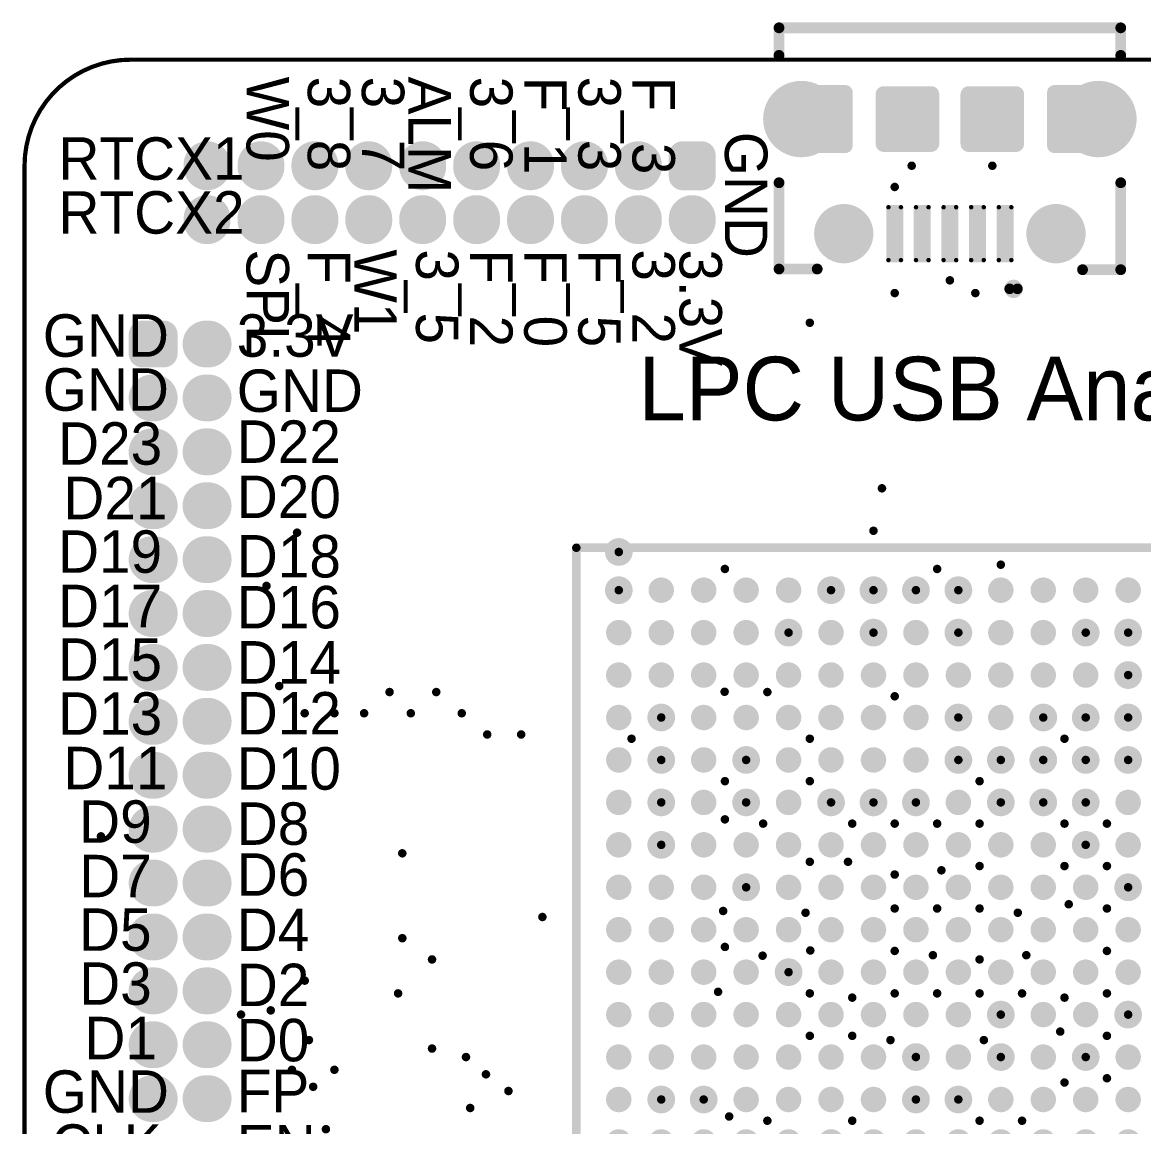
# Model space of a CAD drawing. Header units: millimetres. Extents: x 14.9 to 65.9, y 11 to 63.4.
# Drawn here: x 14.95 to 41.36, y 37.36 to 63.38 of the extents above; entities that cross this region are included whole.
import ezdxf

# ---------------------------------------------------------------- set-up
doc = ezdxf.new("R2010")
doc.units = ezdxf.units.MM
for name, color, linetype in [('Mechanical1', 6, 'Continuous'), ('PadHoleLayer', 156, 'Continuous'), ('TopOverlay', 2, 'Continuous'), ('TopSolder', 216, 'Continuous'), ('ViaHoleLayer', 16, 'Continuous')]:
    doc.layers.add(name, color=color, linetype=linetype)

# ---------------------------------------------------------------- blocks, each defined once
blk = doc.blocks.new('HDR_2_10_1_27___B_36')
at = {"layer": 'PadHoleLayer', "const_width": 0.3}
for points in [[(-0.15, 1.27, 1), (0.15, 1.27, 1)], [(1.12, 1.27, 1), (1.42, 1.27, 1)], [(2.39, 1.27, 1), (2.69, 1.27, 1)], [(3.66, 1.27, 1), (3.96, 1.27, 1)], [(4.93, 1.27, 1), (5.23, 1.27, 1)], [(6.2, 1.27, 1), (6.5, 1.27, 1)], [(7.47, 1.27, 1), (7.77, 1.27, 1)], [(8.74, 1.27, 1), (9.04, 1.27, 1)], [(10.01, 1.27, 1), (10.31, 1.27, 1)], [(11.28, 1.27, 1), (11.58, 1.27, 1)], [(-0.15, 0, 1), (0.15, 0, 1)], [(1.12, 0, 1), (1.42, 0, 1)], [(2.39, 0, 1), (2.69, 0, 1)], [(3.66, 0, 1), (3.96, 0, 1)], [(4.93, 0, 1), (5.23, 0, 1)], [(6.2, 0, 1), (6.5, 0, 1)], [(7.47, 0, 1), (7.77, 0, 1)], [(8.74, 0, 1), (9.04, 0, 1)], [(10.01, 0, 1), (10.31, 0, 1)], [(11.28, 0, 1), (11.58, 0, 1)]]:
    blk.add_lwpolyline(points, format="xyb", close=True, dxfattribs=at)
at = {"layer": 'TopSolder', "const_width": 1.103}
for points in [[(0, 1.295), (0, 1.245)], [(1.27, 1.295), (1.27, 1.245)], [(2.54, 1.295), (2.54, 1.245)], [(3.81, 1.295), (3.81, 1.245)], [(5.08, 1.295), (5.08, 1.245)], [(6.35, 1.295), (6.35, 1.245)], [(7.62, 1.295), (7.62, 1.245)], [(8.89, 1.295), (8.89, 1.245)], [(10.16, 1.295), (10.16, 1.245)], [(11.43, 1.295), (11.43, 1.245)], [(1.27, 0.025), (1.27, -0.025)], [(2.54, 0.025), (2.54, -0.025)], [(3.81, 0.025), (3.81, -0.025)], [(5.08, 0.025), (5.08, -0.025)], [(6.35, 0.025), (6.35, -0.025)], [(7.62, 0.025), (7.62, -0.025)], [(8.89, 0.025), (8.89, -0.025)], [(10.16, 0.025), (10.16, -0.025)], [(11.43, 0.025), (11.43, -0.025)]]:
    blk.add_lwpolyline(points, dxfattribs=at)
at = {"layer": 'TopSolder'}
for points, const_width in [([(-0.276, 1.295, 1), (0.276, 1.295, 1)], 0.552), ([(-0.276, 1.245, 1), (0.276, 1.245, 1)], 0.552), ([(0.994, 1.295, 1), (1.546, 1.295, 1)], 0.552), ([(0.994, 1.245, 1), (1.546, 1.245, 1)], 0.552), ([(2.264, 1.295, 1), (2.816, 1.295, 1)], 0.552), ([(2.264, 1.245, 1), (2.816, 1.245, 1)], 0.552), ([(3.534, 1.295, 1), (4.086, 1.295, 1)], 0.552), ([(3.534, 1.245, 1), (4.086, 1.245, 1)], 0.552), ([(4.804, 1.295, 1), (5.356, 1.295, 1)], 0.552), ([(4.804, 1.245, 1), (5.356, 1.245, 1)], 0.552), ([(6.074, 1.295, 1), (6.626, 1.295, 1)], 0.552), ([(6.074, 1.245, 1), (6.626, 1.245, 1)], 0.552), ([(7.344, 1.295, 1), (7.896, 1.295, 1)], 0.552), ([(7.344, 1.245, 1), (7.896, 1.245, 1)], 0.552), ([(8.614, 1.295, 1), (9.166, 1.295, 1)], 0.552), ([(8.614, 1.245, 1), (9.166, 1.245, 1)], 0.552), ([(9.884, 1.295, 1), (10.436, 1.295, 1)], 0.552), ([(9.884, 1.245, 1), (10.436, 1.245, 1)], 0.552), ([(11.154, 1.295, 1), (11.706, 1.295, 1)], 0.552), ([(11.154, 1.245, 1), (11.706, 1.245, 1)], 0.552), ([(-0.388, 0.25, 1), (-0.062, 0.25, 1)], 0.327), ([(0.062, 0.25, 1), (0.388, 0.25, 1)], 0.327), ([(0.994, 0.025, 1), (1.546, 0.025, 1)], 0.552), ([(2.264, 0.025, 1), (2.816, 0.025, 1)], 0.552), ([(3.534, 0.025, 1), (4.086, 0.025, 1)], 0.552), ([(4.804, 0.025, 1), (5.356, 0.025, 1)], 0.552), ([(6.074, 0.025, 1), (6.626, 0.025, 1)], 0.552), ([(7.344, 0.025, 1), (7.896, 0.025, 1)], 0.552), ([(8.614, 0.025, 1), (9.166, 0.025, 1)], 0.552), ([(9.884, 0.025, 1), (10.436, 0.025, 1)], 0.552), ([(11.154, 0.025, 1), (11.706, 0.025, 1)], 0.552), ([(0.994, -0.025, 1), (1.546, -0.025, 1)], 0.552), ([(2.264, -0.025, 1), (2.816, -0.025, 1)], 0.552), ([(3.534, -0.025, 1), (4.086, -0.025, 1)], 0.552), ([(4.804, -0.025, 1), (5.356, -0.025, 1)], 0.552), ([(6.074, -0.025, 1), (6.626, -0.025, 1)], 0.552), ([(7.344, -0.025, 1), (7.896, -0.025, 1)], 0.552), ([(8.614, -0.025, 1), (9.166, -0.025, 1)], 0.552), ([(9.884, -0.025, 1), (10.436, -0.025, 1)], 0.552), ([(11.154, -0.025, 1), (11.706, -0.025, 1)], 0.552), ([(-0.388, -0.25, 1), (-0.062, -0.25, 1)], 0.327), ([(0.062, -0.25, 1), (0.388, -0.25, 1)], 0.327)]:
    blk.add_lwpolyline(points, format="xyb", close=True, dxfattribs=dict(at, const_width=const_width))
for points in [[(-0.225, -0.577), (0.225, -0.577), (-0.225, 0.577), (0.225, 0.577)], [(-0.552, -0.25), (0.552, -0.25), (-0.552, 0.25), (0.552, 0.25)]]:
    blk.add_solid(points, dxfattribs=at)
blk = doc.blocks.new('HDR_2_30_1_27___B_38')
at = {"layer": 'PadHoleLayer', "const_width": 0.3}
for points in [[(-0.15, 1.27, 1), (0.15, 1.27, 1)], [(1.12, 1.27, 1), (1.42, 1.27, 1)], [(2.39, 1.27, 1), (2.69, 1.27, 1)], [(3.66, 1.27, 1), (3.96, 1.27, 1)], [(4.93, 1.27, 1), (5.23, 1.27, 1)], [(6.2, 1.27, 1), (6.5, 1.27, 1)], [(7.47, 1.27, 1), (7.77, 1.27, 1)], [(8.74, 1.27, 1), (9.04, 1.27, 1)], [(10.01, 1.27, 1), (10.31, 1.27, 1)], [(11.28, 1.27, 1), (11.58, 1.27, 1)], [(12.55, 1.27, 1), (12.85, 1.27, 1)], [(13.82, 1.27, 1), (14.12, 1.27, 1)], [(15.09, 1.27, 1), (15.39, 1.27, 1)], [(16.36, 1.27, 1), (16.66, 1.27, 1)], [(17.63, 1.27, 1), (17.93, 1.27, 1)], [(-0.15, 0, 1), (0.15, 0, 1)], [(1.12, 0, 1), (1.42, 0, 1)], [(2.39, 0, 1), (2.69, 0, 1)], [(3.66, 0, 1), (3.96, 0, 1)], [(4.93, 0, 1), (5.23, 0, 1)], [(6.2, 0, 1), (6.5, 0, 1)], [(7.47, 0, 1), (7.77, 0, 1)], [(8.74, 0, 1), (9.04, 0, 1)], [(10.01, 0, 1), (10.31, 0, 1)], [(11.28, 0, 1), (11.58, 0, 1)], [(12.55, 0, 1), (12.85, 0, 1)], [(13.82, 0, 1), (14.12, 0, 1)], [(15.09, 0, 1), (15.39, 0, 1)], [(16.36, 0, 1), (16.66, 0, 1)], [(17.63, 0, 1), (17.93, 0, 1)]]:
    blk.add_lwpolyline(points, format="xyb", close=True, dxfattribs=at)
at = {"layer": 'TopSolder', "const_width": 1.103}
for points in [[(0, 1.295), (0, 1.245)], [(1.27, 1.295), (1.27, 1.245)], [(2.54, 1.295), (2.54, 1.245)], [(3.81, 1.295), (3.81, 1.245)], [(5.08, 1.295), (5.08, 1.245)], [(6.35, 1.295), (6.35, 1.245)], [(7.62, 1.295), (7.62, 1.245)], [(8.89, 1.295), (8.89, 1.245)], [(10.16, 1.295), (10.16, 1.245)], [(11.43, 1.295), (11.43, 1.245)], [(12.7, 1.295), (12.7, 1.245)], [(13.97, 1.295), (13.97, 1.245)], [(15.24, 1.295), (15.24, 1.245)], [(16.51, 1.295), (16.51, 1.245)], [(17.78, 1.295), (17.78, 1.245)], [(1.27, 0.025), (1.27, -0.025)], [(2.54, 0.025), (2.54, -0.025)], [(3.81, 0.025), (3.81, -0.025)], [(5.08, 0.025), (5.08, -0.025)], [(6.35, 0.025), (6.35, -0.025)], [(7.62, 0.025), (7.62, -0.025)], [(8.89, 0.025), (8.89, -0.025)], [(10.16, 0.025), (10.16, -0.025)], [(11.43, 0.025), (11.43, -0.025)], [(12.7, 0.025), (12.7, -0.025)], [(13.97, 0.025), (13.97, -0.025)], [(15.24, 0.025), (15.24, -0.025)], [(16.51, 0.025), (16.51, -0.025)], [(17.78, 0.025), (17.78, -0.025)]]:
    blk.add_lwpolyline(points, dxfattribs=at)
at = {"layer": 'TopSolder'}
for points, const_width in [([(-0.276, 1.295, 1), (0.276, 1.295, 1)], 0.552), ([(-0.276, 1.245, 1), (0.276, 1.245, 1)], 0.552), ([(0.994, 1.295, 1), (1.546, 1.295, 1)], 0.552), ([(0.994, 1.245, 1), (1.546, 1.245, 1)], 0.552), ([(2.264, 1.295, 1), (2.816, 1.295, 1)], 0.552), ([(2.264, 1.245, 1), (2.816, 1.245, 1)], 0.552), ([(3.534, 1.295, 1), (4.086, 1.295, 1)], 0.552), ([(3.534, 1.245, 1), (4.086, 1.245, 1)], 0.552), ([(4.804, 1.295, 1), (5.356, 1.295, 1)], 0.552), ([(4.804, 1.245, 1), (5.356, 1.245, 1)], 0.552), ([(6.074, 1.295, 1), (6.626, 1.295, 1)], 0.552), ([(6.074, 1.245, 1), (6.626, 1.245, 1)], 0.552), ([(7.344, 1.295, 1), (7.896, 1.295, 1)], 0.552), ([(7.344, 1.245, 1), (7.896, 1.245, 1)], 0.552), ([(8.614, 1.295, 1), (9.166, 1.295, 1)], 0.552), ([(8.614, 1.245, 1), (9.166, 1.245, 1)], 0.552), ([(9.884, 1.295, 1), (10.436, 1.295, 1)], 0.552), ([(9.884, 1.245, 1), (10.436, 1.245, 1)], 0.552), ([(11.154, 1.295, 1), (11.706, 1.295, 1)], 0.552), ([(11.154, 1.245, 1), (11.706, 1.245, 1)], 0.552), ([(12.424, 1.295, 1), (12.976, 1.295, 1)], 0.552), ([(12.424, 1.245, 1), (12.976, 1.245, 1)], 0.552), ([(13.694, 1.295, 1), (14.246, 1.295, 1)], 0.552), ([(13.694, 1.245, 1), (14.246, 1.245, 1)], 0.552), ([(14.964, 1.295, 1), (15.516, 1.295, 1)], 0.552), ([(14.964, 1.245, 1), (15.516, 1.245, 1)], 0.552), ([(16.234, 1.295, 1), (16.786, 1.295, 1)], 0.552), ([(16.234, 1.245, 1), (16.786, 1.245, 1)], 0.552), ([(17.504, 1.295, 1), (18.056, 1.295, 1)], 0.552), ([(17.504, 1.245, 1), (18.056, 1.245, 1)], 0.552), ([(-0.388, 0.25, 1), (-0.062, 0.25, 1)], 0.327), ([(0.062, 0.25, 1), (0.388, 0.25, 1)], 0.327), ([(0.994, 0.025, 1), (1.546, 0.025, 1)], 0.552), ([(2.264, 0.025, 1), (2.816, 0.025, 1)], 0.552), ([(3.534, 0.025, 1), (4.086, 0.025, 1)], 0.552), ([(4.804, 0.025, 1), (5.356, 0.025, 1)], 0.552), ([(6.074, 0.025, 1), (6.626, 0.025, 1)], 0.552), ([(7.344, 0.025, 1), (7.896, 0.025, 1)], 0.552), ([(8.614, 0.025, 1), (9.166, 0.025, 1)], 0.552), ([(9.884, 0.025, 1), (10.436, 0.025, 1)], 0.552), ([(11.154, 0.025, 1), (11.706, 0.025, 1)], 0.552), ([(12.424, 0.025, 1), (12.976, 0.025, 1)], 0.552), ([(13.694, 0.025, 1), (14.246, 0.025, 1)], 0.552), ([(14.964, 0.025, 1), (15.516, 0.025, 1)], 0.552), ([(16.234, 0.025, 1), (16.786, 0.025, 1)], 0.552), ([(17.504, 0.025, 1), (18.056, 0.025, 1)], 0.552), ([(0.994, -0.025, 1), (1.546, -0.025, 1)], 0.552), ([(2.264, -0.025, 1), (2.816, -0.025, 1)], 0.552), ([(3.534, -0.025, 1), (4.086, -0.025, 1)], 0.552), ([(4.804, -0.025, 1), (5.356, -0.025, 1)], 0.552), ([(6.074, -0.025, 1), (6.626, -0.025, 1)], 0.552), ([(7.344, -0.025, 1), (7.896, -0.025, 1)], 0.552), ([(8.614, -0.025, 1), (9.166, -0.025, 1)], 0.552), ([(9.884, -0.025, 1), (10.436, -0.025, 1)], 0.552), ([(11.154, -0.025, 1), (11.706, -0.025, 1)], 0.552), ([(12.424, -0.025, 1), (12.976, -0.025, 1)], 0.552), ([(13.694, -0.025, 1), (14.246, -0.025, 1)], 0.552), ([(14.964, -0.025, 1), (15.516, -0.025, 1)], 0.552), ([(16.234, -0.025, 1), (16.786, -0.025, 1)], 0.552), ([(17.504, -0.025, 1), (18.056, -0.025, 1)], 0.552), ([(-0.388, -0.25, 1), (-0.062, -0.25, 1)], 0.327), ([(0.062, -0.25, 1), (0.388, -0.25, 1)], 0.327)]:
    blk.add_lwpolyline(points, format="xyb", close=True, dxfattribs=dict(at, const_width=const_width))
for points in [[(-0.225, -0.577), (0.225, -0.577), (-0.225, 0.577), (0.225, 0.577)], [(-0.552, -0.25), (0.552, -0.25), (-0.552, 0.25), (0.552, 0.25)]]:
    blk.add_solid(points, dxfattribs=at)
blk = doc.blocks.new('NXP_SOT740_2_42')
at = {"layer": 'TopOverlay'}
for p, q in [((-8.5, 8.5), (-7.5, 8.5)), ((-7.5, 8.5), (-8.5, 7.5)), ((-8.5, 7.5), (-8.5, 8.5))]:
    blk.add_line(p, q, dxfattribs=at)
for points, const_width in [([(-9.025, 8.35, 1), (-9.275, 8.35, 1)], 0.25), ([(-9.337, 8.35, 1), (-9.213, 8.35, 1)], 0.125), ([(-9.087, 8.35, 1), (-8.962, 8.35, 1)], 0.125), ([(-8.55, 8.5, 1), (-8.45, 8.5, 1)], 0.1), ([(-8.55, 8.5, 1), (-8.45, 8.5, 1)], 0.1), ([(-7.55, 8.5, 1), (-7.45, 8.5, 1)], 0.1), ([(8.45, 8.5, 1), (8.55, 8.5, 1)], 0.1), ([(8.45, 8.5, 1), (8.55, 8.5, 1)], 0.1), ([(-8.55, 7.5, 1), (-8.45, 7.5, 1)], 0.1), ([(-8.55, -8.5, 1), (-8.45, -8.5, 1)], 0.1), ([(-8.55, -8.5, 1), (-8.45, -8.5, 1)], 0.1), ([(8.45, -8.5, 1), (8.55, -8.5, 1)], 0.1), ([(8.45, -8.5, 1), (8.55, -8.5, 1)], 0.1)]:
    blk.add_lwpolyline(points, format="xyb", close=True, dxfattribs=dict(at, const_width=const_width))
at = {"layer": 'TopOverlay', "const_width": 0.2}
for points in [[(-7.5, 8.5), (-8.5, 7.5)], [(-8.5, 8.5), (8.5, 8.5)], [(-8.5, 8.5), (-8.5, -8.5)], [(8.5, 8.5), (8.5, -8.5)], [(-8.5, -8.5), (8.5, -8.5)]]:
    blk.add_lwpolyline(points, dxfattribs=at)
at = {"layer": 'TopSolder', "const_width": 0.3}
for points in [[(-7.65, 7.5, 1), (-7.35, 7.5, 1)], [(-6.65, 7.5, 1), (-6.35, 7.5, 1)], [(-5.65, 7.5, 1), (-5.35, 7.5, 1)], [(-4.65, 7.5, 1), (-4.35, 7.5, 1)], [(-3.65, 7.5, 1), (-3.35, 7.5, 1)], [(-2.65, 7.5, 1), (-2.35, 7.5, 1)], [(-1.65, 7.5, 1), (-1.35, 7.5, 1)], [(-0.65, 7.5, 1), (-0.35, 7.5, 1)], [(0.35, 7.5, 1), (0.65, 7.5, 1)], [(1.35, 7.5, 1), (1.65, 7.5, 1)], [(2.35, 7.5, 1), (2.65, 7.5, 1)], [(3.35, 7.5, 1), (3.65, 7.5, 1)], [(4.35, 7.5, 1), (4.65, 7.5, 1)], [(5.35, 7.5, 1), (5.65, 7.5, 1)], [(6.35, 7.5, 1), (6.65, 7.5, 1)], [(7.35, 7.5, 1), (7.65, 7.5, 1)], [(-7.65, 6.5, 1), (-7.35, 6.5, 1)], [(-6.65, 6.5, 1), (-6.35, 6.5, 1)], [(-5.65, 6.5, 1), (-5.35, 6.5, 1)], [(-4.65, 6.5, 1), (-4.35, 6.5, 1)], [(-3.65, 6.5, 1), (-3.35, 6.5, 1)], [(-2.65, 6.5, 1), (-2.35, 6.5, 1)], [(-1.65, 6.5, 1), (-1.35, 6.5, 1)], [(-0.65, 6.5, 1), (-0.35, 6.5, 1)], [(0.35, 6.5, 1), (0.65, 6.5, 1)], [(1.35, 6.5, 1), (1.65, 6.5, 1)], [(2.35, 6.5, 1), (2.65, 6.5, 1)], [(3.35, 6.5, 1), (3.65, 6.5, 1)], [(4.35, 6.5, 1), (4.65, 6.5, 1)], [(5.35, 6.5, 1), (5.65, 6.5, 1)], [(6.35, 6.5, 1), (6.65, 6.5, 1)], [(7.35, 6.5, 1), (7.65, 6.5, 1)], [(-7.65, 5.5, 1), (-7.35, 5.5, 1)], [(-6.65, 5.5, 1), (-6.35, 5.5, 1)], [(-5.65, 5.5, 1), (-5.35, 5.5, 1)], [(-4.65, 5.5, 1), (-4.35, 5.5, 1)], [(-3.65, 5.5, 1), (-3.35, 5.5, 1)], [(-2.65, 5.5, 1), (-2.35, 5.5, 1)], [(-1.65, 5.5, 1), (-1.35, 5.5, 1)], [(-0.65, 5.5, 1), (-0.35, 5.5, 1)], [(0.35, 5.5, 1), (0.65, 5.5, 1)], [(1.35, 5.5, 1), (1.65, 5.5, 1)], [(2.35, 5.5, 1), (2.65, 5.5, 1)], [(3.35, 5.5, 1), (3.65, 5.5, 1)], [(4.35, 5.5, 1), (4.65, 5.5, 1)], [(5.35, 5.5, 1), (5.65, 5.5, 1)], [(6.35, 5.5, 1), (6.65, 5.5, 1)], [(7.35, 5.5, 1), (7.65, 5.5, 1)], [(-7.65, 4.5, 1), (-7.35, 4.5, 1)], [(-6.65, 4.5, 1), (-6.35, 4.5, 1)], [(-5.65, 4.5, 1), (-5.35, 4.5, 1)], [(-4.65, 4.5, 1), (-4.35, 4.5, 1)], [(-3.65, 4.5, 1), (-3.35, 4.5, 1)], [(-2.65, 4.5, 1), (-2.35, 4.5, 1)], [(-1.65, 4.5, 1), (-1.35, 4.5, 1)], [(-0.65, 4.5, 1), (-0.35, 4.5, 1)], [(0.35, 4.5, 1), (0.65, 4.5, 1)], [(1.35, 4.5, 1), (1.65, 4.5, 1)], [(2.35, 4.5, 1), (2.65, 4.5, 1)], [(3.35, 4.5, 1), (3.65, 4.5, 1)], [(4.35, 4.5, 1), (4.65, 4.5, 1)], [(5.35, 4.5, 1), (5.65, 4.5, 1)], [(6.35, 4.5, 1), (6.65, 4.5, 1)], [(7.35, 4.5, 1), (7.65, 4.5, 1)], [(-7.65, 3.5, 1), (-7.35, 3.5, 1)], [(-6.65, 3.5, 1), (-6.35, 3.5, 1)], [(-5.65, 3.5, 1), (-5.35, 3.5, 1)], [(-4.65, 3.5, 1), (-4.35, 3.5, 1)], [(-3.65, 3.5, 1), (-3.35, 3.5, 1)], [(-2.65, 3.5, 1), (-2.35, 3.5, 1)], [(-1.65, 3.5, 1), (-1.35, 3.5, 1)], [(-0.65, 3.5, 1), (-0.35, 3.5, 1)], [(0.35, 3.5, 1), (0.65, 3.5, 1)], [(1.35, 3.5, 1), (1.65, 3.5, 1)], [(2.35, 3.5, 1), (2.65, 3.5, 1)], [(3.35, 3.5, 1), (3.65, 3.5, 1)], [(4.35, 3.5, 1), (4.65, 3.5, 1)], [(5.35, 3.5, 1), (5.65, 3.5, 1)], [(6.35, 3.5, 1), (6.65, 3.5, 1)], [(7.35, 3.5, 1), (7.65, 3.5, 1)], [(-7.65, 2.5, 1), (-7.35, 2.5, 1)], [(-6.65, 2.5, 1), (-6.35, 2.5, 1)], [(-5.65, 2.5, 1), (-5.35, 2.5, 1)], [(-4.65, 2.5, 1), (-4.35, 2.5, 1)], [(-3.65, 2.5, 1), (-3.35, 2.5, 1)], [(-2.65, 2.5, 1), (-2.35, 2.5, 1)], [(-1.65, 2.5, 1), (-1.35, 2.5, 1)], [(-0.65, 2.5, 1), (-0.35, 2.5, 1)], [(0.35, 2.5, 1), (0.65, 2.5, 1)], [(1.35, 2.5, 1), (1.65, 2.5, 1)], [(2.35, 2.5, 1), (2.65, 2.5, 1)], [(3.35, 2.5, 1), (3.65, 2.5, 1)], [(4.35, 2.5, 1), (4.65, 2.5, 1)], [(5.35, 2.5, 1), (5.65, 2.5, 1)], [(6.35, 2.5, 1), (6.65, 2.5, 1)], [(7.35, 2.5, 1), (7.65, 2.5, 1)], [(-7.65, 1.5, 1), (-7.35, 1.5, 1)], [(-6.65, 1.5, 1), (-6.35, 1.5, 1)], [(-5.65, 1.5, 1), (-5.35, 1.5, 1)], [(-4.65, 1.5, 1), (-4.35, 1.5, 1)], [(-3.65, 1.5, 1), (-3.35, 1.5, 1)], [(-2.65, 1.5, 1), (-2.35, 1.5, 1)], [(-1.65, 1.5, 1), (-1.35, 1.5, 1)], [(-0.65, 1.5, 1), (-0.35, 1.5, 1)], [(0.35, 1.5, 1), (0.65, 1.5, 1)], [(1.35, 1.5, 1), (1.65, 1.5, 1)], [(2.35, 1.5, 1), (2.65, 1.5, 1)], [(3.35, 1.5, 1), (3.65, 1.5, 1)], [(4.35, 1.5, 1), (4.65, 1.5, 1)], [(5.35, 1.5, 1), (5.65, 1.5, 1)], [(6.35, 1.5, 1), (6.65, 1.5, 1)], [(7.35, 1.5, 1), (7.65, 1.5, 1)], [(-7.65, 0.5, 1), (-7.35, 0.5, 1)], [(-6.65, 0.5, 1), (-6.35, 0.5, 1)], [(-5.65, 0.5, 1), (-5.35, 0.5, 1)], [(-4.65, 0.5, 1), (-4.35, 0.5, 1)], [(-3.65, 0.5, 1), (-3.35, 0.5, 1)], [(-2.65, 0.5, 1), (-2.35, 0.5, 1)], [(-1.65, 0.5, 1), (-1.35, 0.5, 1)], [(-0.65, 0.5, 1), (-0.35, 0.5, 1)], [(0.35, 0.5, 1), (0.65, 0.5, 1)], [(1.35, 0.5, 1), (1.65, 0.5, 1)], [(2.35, 0.5, 1), (2.65, 0.5, 1)], [(3.35, 0.5, 1), (3.65, 0.5, 1)], [(4.35, 0.5, 1), (4.65, 0.5, 1)], [(5.35, 0.5, 1), (5.65, 0.5, 1)], [(6.35, 0.5, 1), (6.65, 0.5, 1)], [(7.35, 0.5, 1), (7.65, 0.5, 1)], [(-7.65, -0.5, 1), (-7.35, -0.5, 1)], [(-6.65, -0.5, 1), (-6.35, -0.5, 1)], [(-5.65, -0.5, 1), (-5.35, -0.5, 1)], [(-4.65, -0.5, 1), (-4.35, -0.5, 1)], [(-3.65, -0.5, 1), (-3.35, -0.5, 1)], [(-2.65, -0.5, 1), (-2.35, -0.5, 1)], [(-1.65, -0.5, 1), (-1.35, -0.5, 1)], [(-0.65, -0.5, 1), (-0.35, -0.5, 1)], [(0.35, -0.5, 1), (0.65, -0.5, 1)], [(1.35, -0.5, 1), (1.65, -0.5, 1)], [(2.35, -0.5, 1), (2.65, -0.5, 1)], [(3.35, -0.5, 1), (3.65, -0.5, 1)], [(4.35, -0.5, 1), (4.65, -0.5, 1)], [(5.35, -0.5, 1), (5.65, -0.5, 1)], [(6.35, -0.5, 1), (6.65, -0.5, 1)], [(7.35, -0.5, 1), (7.65, -0.5, 1)], [(-7.65, -1.5, 1), (-7.35, -1.5, 1)], [(-6.65, -1.5, 1), (-6.35, -1.5, 1)], [(-5.65, -1.5, 1), (-5.35, -1.5, 1)], [(-4.65, -1.5, 1), (-4.35, -1.5, 1)], [(-3.65, -1.5, 1), (-3.35, -1.5, 1)], [(-2.65, -1.5, 1), (-2.35, -1.5, 1)], [(-1.65, -1.5, 1), (-1.35, -1.5, 1)], [(-0.65, -1.5, 1), (-0.35, -1.5, 1)], [(0.35, -1.5, 1), (0.65, -1.5, 1)], [(1.35, -1.5, 1), (1.65, -1.5, 1)], [(2.35, -1.5, 1), (2.65, -1.5, 1)], [(3.35, -1.5, 1), (3.65, -1.5, 1)], [(4.35, -1.5, 1), (4.65, -1.5, 1)], [(5.35, -1.5, 1), (5.65, -1.5, 1)], [(6.35, -1.5, 1), (6.65, -1.5, 1)], [(7.35, -1.5, 1), (7.65, -1.5, 1)], [(-7.65, -2.5, 1), (-7.35, -2.5, 1)], [(-6.65, -2.5, 1), (-6.35, -2.5, 1)], [(-5.65, -2.5, 1), (-5.35, -2.5, 1)], [(-4.65, -2.5, 1), (-4.35, -2.5, 1)], [(-3.65, -2.5, 1), (-3.35, -2.5, 1)], [(-2.65, -2.5, 1), (-2.35, -2.5, 1)], [(-1.65, -2.5, 1), (-1.35, -2.5, 1)], [(-0.65, -2.5, 1), (-0.35, -2.5, 1)], [(0.35, -2.5, 1), (0.65, -2.5, 1)], [(1.35, -2.5, 1), (1.65, -2.5, 1)], [(2.35, -2.5, 1), (2.65, -2.5, 1)], [(3.35, -2.5, 1), (3.65, -2.5, 1)], [(4.35, -2.5, 1), (4.65, -2.5, 1)], [(5.35, -2.5, 1), (5.65, -2.5, 1)], [(6.35, -2.5, 1), (6.65, -2.5, 1)], [(7.35, -2.5, 1), (7.65, -2.5, 1)], [(-7.65, -3.5, 1), (-7.35, -3.5, 1)], [(-6.65, -3.5, 1), (-6.35, -3.5, 1)], [(-5.65, -3.5, 1), (-5.35, -3.5, 1)], [(-4.65, -3.5, 1), (-4.35, -3.5, 1)], [(-3.65, -3.5, 1), (-3.35, -3.5, 1)], [(-2.65, -3.5, 1), (-2.35, -3.5, 1)], [(-1.65, -3.5, 1), (-1.35, -3.5, 1)], [(-0.65, -3.5, 1), (-0.35, -3.5, 1)], [(0.35, -3.5, 1), (0.65, -3.5, 1)], [(1.35, -3.5, 1), (1.65, -3.5, 1)], [(2.35, -3.5, 1), (2.65, -3.5, 1)], [(3.35, -3.5, 1), (3.65, -3.5, 1)], [(4.35, -3.5, 1), (4.65, -3.5, 1)], [(5.35, -3.5, 1), (5.65, -3.5, 1)], [(6.35, -3.5, 1), (6.65, -3.5, 1)], [(7.35, -3.5, 1), (7.65, -3.5, 1)], [(-7.65, -4.5, 1), (-7.35, -4.5, 1)], [(-6.65, -4.5, 1), (-6.35, -4.5, 1)], [(-5.65, -4.5, 1), (-5.35, -4.5, 1)], [(-4.65, -4.5, 1), (-4.35, -4.5, 1)], [(-3.65, -4.5, 1), (-3.35, -4.5, 1)], [(-2.65, -4.5, 1), (-2.35, -4.5, 1)], [(-1.65, -4.5, 1), (-1.35, -4.5, 1)], [(-0.65, -4.5, 1), (-0.35, -4.5, 1)], [(0.35, -4.5, 1), (0.65, -4.5, 1)], [(1.35, -4.5, 1), (1.65, -4.5, 1)], [(2.35, -4.5, 1), (2.65, -4.5, 1)], [(3.35, -4.5, 1), (3.65, -4.5, 1)], [(4.35, -4.5, 1), (4.65, -4.5, 1)], [(5.35, -4.5, 1), (5.65, -4.5, 1)], [(6.35, -4.5, 1), (6.65, -4.5, 1)], [(7.35, -4.5, 1), (7.65, -4.5, 1)], [(-7.65, -5.5, 1), (-7.35, -5.5, 1)], [(-6.65, -5.5, 1), (-6.35, -5.5, 1)], [(-5.65, -5.5, 1), (-5.35, -5.5, 1)], [(-4.65, -5.5, 1), (-4.35, -5.5, 1)], [(-3.65, -5.5, 1), (-3.35, -5.5, 1)], [(-2.65, -5.5, 1), (-2.35, -5.5, 1)], [(-1.65, -5.5, 1), (-1.35, -5.5, 1)], [(-0.65, -5.5, 1), (-0.35, -5.5, 1)], [(0.35, -5.5, 1), (0.65, -5.5, 1)], [(1.35, -5.5, 1), (1.65, -5.5, 1)], [(2.35, -5.5, 1), (2.65, -5.5, 1)], [(3.35, -5.5, 1), (3.65, -5.5, 1)], [(4.35, -5.5, 1), (4.65, -5.5, 1)], [(5.35, -5.5, 1), (5.65, -5.5, 1)], [(6.35, -5.5, 1), (6.65, -5.5, 1)], [(7.35, -5.5, 1), (7.65, -5.5, 1)], [(-7.65, -6.5, 1), (-7.35, -6.5, 1)], [(-6.65, -6.5, 1), (-6.35, -6.5, 1)], [(-5.65, -6.5, 1), (-5.35, -6.5, 1)], [(-4.65, -6.5, 1), (-4.35, -6.5, 1)], [(-3.65, -6.5, 1), (-3.35, -6.5, 1)], [(-2.65, -6.5, 1), (-2.35, -6.5, 1)], [(-1.65, -6.5, 1), (-1.35, -6.5, 1)], [(-0.65, -6.5, 1), (-0.35, -6.5, 1)], [(0.35, -6.5, 1), (0.65, -6.5, 1)], [(1.35, -6.5, 1), (1.65, -6.5, 1)], [(2.35, -6.5, 1), (2.65, -6.5, 1)], [(3.35, -6.5, 1), (3.65, -6.5, 1)], [(4.35, -6.5, 1), (4.65, -6.5, 1)], [(5.35, -6.5, 1), (5.65, -6.5, 1)], [(6.35, -6.5, 1), (6.65, -6.5, 1)], [(7.35, -6.5, 1), (7.65, -6.5, 1)], [(-7.65, -7.5, 1), (-7.35, -7.5, 1)], [(-6.65, -7.5, 1), (-6.35, -7.5, 1)], [(-5.65, -7.5, 1), (-5.35, -7.5, 1)], [(-4.65, -7.5, 1), (-4.35, -7.5, 1)], [(-3.65, -7.5, 1), (-3.35, -7.5, 1)], [(-2.65, -7.5, 1), (-2.35, -7.5, 1)], [(-1.65, -7.5, 1), (-1.35, -7.5, 1)], [(-0.65, -7.5, 1), (-0.35, -7.5, 1)], [(0.35, -7.5, 1), (0.65, -7.5, 1)], [(1.35, -7.5, 1), (1.65, -7.5, 1)], [(2.35, -7.5, 1), (2.65, -7.5, 1)], [(3.35, -7.5, 1), (3.65, -7.5, 1)], [(4.35, -7.5, 1), (4.65, -7.5, 1)], [(5.35, -7.5, 1), (5.65, -7.5, 1)], [(6.35, -7.5, 1), (6.65, -7.5, 1)], [(7.35, -7.5, 1), (7.65, -7.5, 1)]]:
    blk.add_lwpolyline(points, format="xyb", close=True, dxfattribs=at)
blk = doc.blocks.new('10118194_57')
at = {"layer": 'PadHoleLayer'}
for points, const_width in [([(-2.725, 2.7, 1), (-2.275, 2.7, 1)], 0.45), ([(2.275, 2.7, 1), (2.725, 2.7, 1)], 0.45), ([(-3.8, 0, 1), (-3.2, 0, 1)], 0.6), ([(3.2, 0, 1), (3.8, 0, 1)], 0.6)]:
    blk.add_lwpolyline(points, format="xyb", close=True, dxfattribs=dict(at, const_width=const_width))
at = {"layer": 'TopOverlay'}
for points, const_width in [([(-1.409, 4, 1), (-1.591, 4, 1)], 0.25), ([(-1.654, 4, 1), (-1.529, 4, 1)], 0.125), ([(-1.471, 4, 1), (-1.346, 4, 1)], 0.125), ([(-4.089, 3.549, 1), (-3.962, 3.549, 1)], 0.127), ([(-4.089, 3.549, 1), (-3.962, 3.549, 1)], 0.127), ([(-3.189, 3.549, 1), (-3.062, 3.549, 1)], 0.127), ([(3.062, 3.533, 1), (3.189, 3.533, 1)], 0.127), ([(3.962, 3.533, 1), (4.089, 3.533, 1)], 0.127), ([(3.962, 3.533, 1), (4.089, 3.533, 1)], 0.127), ([(-4.089, 1.5, 1), (-3.962, 1.5, 1)], 0.127), ([(3.962, 1.5, 1), (4.089, 1.5, 1)], 0.127), ([(-4.089, -1.5, 1), (-3.962, -1.5, 1)], 0.127), ([(3.962, -1.5, 1), (4.089, -1.5, 1)], 0.127), ([(-4.089, -2.15, 1), (-3.962, -2.15, 1)], 0.127), ([(-4.089, -2.15, 1), (-3.962, -2.15, 1)], 0.127), ([(3.962, -2.15, 1), (4.089, -2.15, 1)], 0.127), ([(3.962, -2.15, 1), (4.089, -2.15, 1)], 0.127)]:
    blk.add_lwpolyline(points, format="xyb", close=True, dxfattribs=dict(at, const_width=const_width))
at = {"layer": 'TopOverlay', "const_width": 0.254}
for points in [[(-3.125, 3.549), (-4.025, 3.549)], [(-4.025, 3.549), (-4.025, 1.5)], [(4.025, 3.533), (3.125, 3.533)], [(4.025, 3.533), (4.025, 1.5)], [(-4.025, -1.5), (-4.025, -2.15)], [(4.025, -1.5), (4.025, -2.15)], [(4.025, -2.15), (-4.025, -2.15)]]:
    blk.add_lwpolyline(points, dxfattribs=at)
at = {"layer": 'TopSolder'}
for points, const_width in [([(-2.849, 2.7, 1), (-2.151, 2.7, 1)], 0.699), ([(-1.474, 3.323, 1), (-1.422, 3.323, 1)], 0.052), ([(-1.178, 3.323, 1), (-1.126, 3.323, 1)], 0.052), ([(-0.824, 3.323, 1), (-0.772, 3.323, 1)], 0.052), ([(-0.528, 3.323, 1), (-0.476, 3.323, 1)], 0.052), ([(-0.174, 3.323, 1), (-0.122, 3.323, 1)], 0.052), ([(0.122, 3.323, 1), (0.174, 3.323, 1)], 0.052), ([(0.476, 3.323, 1), (0.528, 3.323, 1)], 0.052), ([(0.772, 3.323, 1), (0.824, 3.323, 1)], 0.052), ([(1.126, 3.323, 1), (1.178, 3.323, 1)], 0.052), ([(1.422, 3.323, 1), (1.474, 3.323, 1)], 0.052), ([(2.151, 2.7, 1), (2.849, 2.7, 1)], 0.699), ([(-1.474, 2.077, 1), (-1.422, 2.077, 1)], 0.052), ([(-1.178, 2.077, 1), (-1.126, 2.077, 1)], 0.052), ([(-0.824, 2.077, 1), (-0.772, 2.077, 1)], 0.052), ([(-0.528, 2.077, 1), (-0.476, 2.077, 1)], 0.052), ([(-0.174, 2.077, 1), (-0.122, 2.077, 1)], 0.052), ([(0.122, 2.077, 1), (0.174, 2.077, 1)], 0.052), ([(0.476, 2.077, 1), (0.528, 2.077, 1)], 0.052), ([(0.772, 2.077, 1), (0.824, 2.077, 1)], 0.052), ([(1.126, 2.077, 1), (1.178, 2.077, 1)], 0.052), ([(1.422, 2.077, 1), (1.474, 2.077, 1)], 0.052), ([(-3.95, 0, 1), (-3.05, 0, 1)], 0.9), ([(-3.507, 0.631, 1), (-3.338, 0.631, 1)], 0.169), ([(-2.545, 0.631, 1), (-2.376, 0.631, 1)], 0.169), ([(2.376, 0.631, 1), (2.545, 0.631, 1)], 0.169), ([(3.05, 0, 1), (3.95, 0, 1)], 0.9), ([(3.338, 0.631, 1), (3.507, 0.631, 1)], 0.169), ([(-1.652, 0.58, 1), (-1.457, 0.58, 1)], 0.195), ([(-0.543, 0.58, 1), (-0.348, 0.58, 1)], 0.195), ([(0.348, 0.58, 1), (0.543, 0.58, 1)], 0.195), ([(1.457, 0.58, 1), (1.652, 0.58, 1)], 0.195), ([(-3.507, -0.631, 1), (-3.338, -0.631, 1)], 0.169), ([(-2.545, -0.631, 1), (-2.376, -0.631, 1)], 0.169), ([(-1.652, -0.58, 1), (-1.457, -0.58, 1)], 0.195), ([(-0.543, -0.58, 1), (-0.348, -0.58, 1)], 0.195), ([(0.348, -0.58, 1), (0.543, -0.58, 1)], 0.195), ([(1.457, -0.58, 1), (1.652, -0.58, 1)], 0.195), ([(2.376, -0.631, 1), (2.545, -0.631, 1)], 0.169), ([(3.338, -0.631, 1), (3.507, -0.631, 1)], 0.169)]:
    blk.add_lwpolyline(points, format="xyb", close=True, dxfattribs=dict(at, const_width=const_width))
for points in [[(-1.5, 2.077), (-1.1, 2.077), (-1.5, 3.323), (-1.1, 3.323)], [(-1.448, 2.025), (-1.152, 2.025), (-1.448, 3.375), (-1.152, 3.375)], [(-0.85, 2.077), (-0.45, 2.077), (-0.85, 3.323), (-0.45, 3.323)], [(-0.798, 2.025), (-0.502, 2.025), (-0.798, 3.375), (-0.502, 3.375)], [(-0.2, 2.077), (0.2, 2.077), (-0.2, 3.323), (0.2, 3.323)], [(-0.148, 2.025), (0.148, 2.025), (-0.148, 3.375), (0.148, 3.375)], [(0.45, 2.077), (0.85, 2.077), (0.45, 3.323), (0.85, 3.323)], [(0.502, 2.025), (0.798, 2.025), (0.502, 3.375), (0.798, 3.375)], [(1.1, 2.077), (1.5, 2.077), (1.1, 3.323), (1.5, 3.323)], [(1.152, 2.025), (1.448, 2.025), (1.152, 3.375), (1.448, 3.375)], [(-3.422, -0.8), (-2.46, -0.8), (-3.422, 0.8), (-2.46, 0.8)], [(3.422, 0.8), (2.46, 0.8), (3.422, -0.8), (2.46, -0.8)], [(-3.591, -0.631), (-2.291, -0.631), (-3.591, 0.631), (-2.291, 0.631)], [(-1.75, -0.58), (-0.25, -0.58), (-1.75, 0.58), (-0.25, 0.58)], [(-1.555, -0.775), (-0.445, -0.775), (-1.555, 0.775), (-0.445, 0.775)], [(0.25, -0.58), (1.75, -0.58), (0.25, 0.58), (1.75, 0.58)], [(0.445, -0.775), (1.555, -0.775), (0.445, 0.775), (1.555, 0.775)], [(3.591, 0.631), (2.291, 0.631), (3.591, -0.631), (2.291, -0.631)]]:
    blk.add_solid(points, dxfattribs=at)

msp = doc.modelspace()

# ---------------------------------------------------------------- linework, layer by layer
at = {"layer": 'Mechanical1', "const_width": 0.1}
msp.add_lwpolyline([(15, 60, -0.414214), (17.5, 62.5)], format="xyb", dxfattribs=at)
for points in [[(17.5, 62.5), (62.5, 62.5)], [(15, 15), (15, 60)]]:
    msp.add_lwpolyline(points, dxfattribs=at)
at = {"layer": 'Mechanical1', "const_width": 0.05}
for points in [[(17.475, 62.5, 1), (17.525, 62.5, 1)], [(17.475, 62.5, 1), (17.525, 62.5, 1)], [(14.975, 60, 1), (15.025, 60, 1)], [(14.975, 60, 1), (15.025, 60, 1)]]:
    msp.add_lwpolyline(points, format="xyb", close=True, dxfattribs=at)
at = {"layer": 'TopSolder', "const_width": 0.327}
for points in [[(28.837, 50.9, 1), (29.163, 50.9, 1)], [(28.837, 50, 1), (29.163, 50, 1)], [(33.837, 50, 1), (34.163, 50, 1)], [(34.837, 50, 1), (35.163, 50, 1)], [(35.837, 50, 1), (36.163, 50, 1)], [(36.837, 50, 1), (37.163, 50, 1)], [(32.837, 49, 1), (33.163, 49, 1)], [(34.837, 49, 1), (35.163, 49, 1)], [(36.837, 49, 1), (37.163, 49, 1)], [(39.837, 49, 1), (40.163, 49, 1)], [(40.837, 49, 1), (41.163, 49, 1)], [(40.837, 48, 1), (41.163, 48, 1)], [(29.837, 47, 1), (30.163, 47, 1)], [(36.837, 47, 1), (37.163, 47, 1)], [(38.837, 47, 1), (39.163, 47, 1)], [(39.837, 47, 1), (40.163, 47, 1)], [(40.837, 47, 1), (41.163, 47, 1)], [(29.837, 46, 1), (30.163, 46, 1)], [(31.837, 46, 1), (32.163, 46, 1)], [(36.837, 46, 1), (37.163, 46, 1)], [(37.837, 46, 1), (38.163, 46, 1)], [(38.837, 46, 1), (39.163, 46, 1)], [(39.837, 46, 1), (40.163, 46, 1)], [(40.837, 46, 1), (41.163, 46, 1)], [(29.837, 45, 1), (30.163, 45, 1)], [(31.837, 45, 1), (32.163, 45, 1)], [(33.837, 45, 1), (34.163, 45, 1)], [(34.837, 45, 1), (35.163, 45, 1)], [(35.837, 45, 1), (36.163, 45, 1)], [(37.837, 45, 1), (38.163, 45, 1)], [(38.837, 45, 1), (39.163, 45, 1)], [(39.837, 45, 1), (40.163, 45, 1)], [(29.837, 44, 1), (30.163, 44, 1)], [(39.837, 44, 1), (40.163, 44, 1)], [(31.837, 43, 1), (32.163, 43, 1)], [(40.837, 43, 1), (41.163, 43, 1)], [(32.837, 41, 1), (33.163, 41, 1)], [(37.837, 40, 1), (38.163, 40, 1)], [(40.837, 40, 1), (41.163, 40, 1)], [(35.837, 39, 1), (36.163, 39, 1)], [(37.837, 39, 1), (38.163, 39, 1)], [(39.837, 39, 1), (40.163, 39, 1)], [(29.837, 38, 1), (30.163, 38, 1)], [(30.837, 38, 1), (31.163, 38, 1)], [(35.837, 38, 1), (36.163, 38, 1)], [(36.837, 38, 1), (37.163, 38, 1)]]:
    msp.add_lwpolyline(points, format="xyb", close=True, dxfattribs=at)
at = {"layer": 'ViaHoleLayer', "const_width": 0.1}
for points in [[(35.85, 60, 1), (35.95, 60, 1)], [(37.75, 60, 1), (37.85, 60, 1)], [(35.45, 59.5, 1), (35.55, 59.5, 1)], [(36.75, 57.3, 1), (36.85, 57.3, 1)], [(35.45, 57, 1), (35.55, 57, 1)], [(37.35, 57, 1), (37.45, 57, 1)], [(33.45, 56.3, 1), (33.55, 56.3, 1)], [(35.15, 52.4, 1), (35.25, 52.4, 1)], [(21.37, 51.355, 1), (21.47, 51.355, 1)], [(34.95, 51.4, 1), (35.05, 51.4, 1)], [(28.95, 50.9, 1), (29.05, 50.9, 1)], [(31.45, 50.5, 1), (31.55, 50.5, 1)], [(36.45, 50.5, 1), (36.55, 50.5, 1)], [(37.95, 50.6, 1), (38.05, 50.6, 1)], [(20.65, 50.1, 1), (20.75, 50.1, 1)], [(28.95, 50, 1), (29.05, 50, 1)], [(33.95, 50, 1), (34.05, 50, 1)], [(34.95, 50, 1), (35.05, 50, 1)], [(35.95, 50, 1), (36.05, 50, 1)], [(36.95, 50, 1), (37.05, 50, 1)], [(32.95, 49, 1), (33.05, 49, 1)], [(34.95, 49, 1), (35.05, 49, 1)], [(36.95, 49, 1), (37.05, 49, 1)], [(39.95, 49, 1), (40.05, 49, 1)], [(40.95, 49, 1), (41.05, 49, 1)], [(40.95, 48, 1), (41.05, 48, 1)], [(20.95, 47.741, 1), (21.05, 47.741, 1)], [(23.55, 47.6, 1), (23.65, 47.6, 1)], [(24.65, 47.6, 1), (24.75, 47.6, 1)], [(31.443, 47.607, 1), (31.543, 47.607, 1)], [(32.45, 47.6, 1), (32.55, 47.6, 1)], [(35.45, 47.5, 1), (35.55, 47.5, 1)], [(21.55, 47.1, 1), (21.65, 47.1, 1)], [(22.25, 47.1, 1), (22.35, 47.1, 1)], [(22.95, 47.1, 1), (23.05, 47.1, 1)], [(24.05, 47.1, 1), (24.15, 47.1, 1)], [(25.25, 47.1, 1), (25.35, 47.1, 1)], [(29.95, 47, 1), (30.05, 47, 1)], [(36.95, 47, 1), (37.05, 47, 1)], [(38.95, 47, 1), (39.05, 47, 1)], [(39.95, 47, 1), (40.05, 47, 1)], [(40.95, 47, 1), (41.05, 47, 1)], [(25.85, 46.6, 1), (25.95, 46.6, 1)], [(26.65, 46.6, 1), (26.75, 46.6, 1)], [(29.25, 46.5, 1), (29.35, 46.5, 1)], [(33.45, 46.5, 1), (33.55, 46.5, 1)], [(39.45, 46.5, 1), (39.55, 46.5, 1)], [(29.95, 46, 1), (30.05, 46, 1)], [(31.95, 46, 1), (32.05, 46, 1)], [(36.95, 46, 1), (37.05, 46, 1)], [(37.95, 46, 1), (38.05, 46, 1)], [(38.95, 46, 1), (39.05, 46, 1)], [(39.95, 46, 1), (40.05, 46, 1)], [(40.95, 46, 1), (41.05, 46, 1)], [(31.45, 45.5, 1), (31.55, 45.5, 1)], [(33.45, 45.5, 1), (33.55, 45.5, 1)], [(37.45, 45.5, 1), (37.55, 45.5, 1)], [(29.95, 45, 1), (30.05, 45, 1)], [(31.95, 45, 1), (32.05, 45, 1)], [(33.95, 45, 1), (34.05, 45, 1)], [(34.95, 45, 1), (35.05, 45, 1)], [(35.95, 45, 1), (36.05, 45, 1)], [(37.95, 45, 1), (38.05, 45, 1)], [(38.95, 45, 1), (39.05, 45, 1)], [(39.95, 45, 1), (40.05, 45, 1)], [(31.45, 44.6, 1), (31.55, 44.6, 1)], [(32.35, 44.5, 1), (32.45, 44.5, 1)], [(34.45, 44.5, 1), (34.55, 44.5, 1)], [(35.45, 44.5, 1), (35.55, 44.5, 1)], [(36.45, 44.5, 1), (36.55, 44.5, 1)], [(37.45, 44.5, 1), (37.55, 44.5, 1)], [(39.45, 44.5, 1), (39.55, 44.5, 1)], [(40.45, 44.5, 1), (40.55, 44.5, 1)], [(16.75, 44.2, 1), (16.85, 44.2, 1)], [(23.85, 43.8, 1), (23.95, 43.8, 1)], [(29.95, 44, 1), (30.05, 44, 1)], [(39.95, 44, 1), (40.05, 44, 1)], [(33.45, 43.6, 1), (33.55, 43.6, 1)], [(34.35, 43.6, 1), (34.45, 43.6, 1)], [(37.45, 43.5, 1), (37.55, 43.5, 1)], [(39.45, 43.5, 1), (39.55, 43.5, 1)], [(40.45, 43.5, 1), (40.55, 43.5, 1)], [(35.45, 43.3, 1), (35.55, 43.3, 1)], [(36.55, 43.4, 1), (36.65, 43.4, 1)], [(31.95, 43, 1), (32.05, 43, 1)], [(40.95, 43, 1), (41.05, 43, 1)], [(31.408, 42.442, 1), (31.508, 42.442, 1)], [(35.45, 42.5, 1), (35.55, 42.5, 1)], [(36.45, 42.5, 1), (36.55, 42.5, 1)], [(37.45, 42.5, 1), (37.55, 42.5, 1)], [(39.55, 42.6, 1), (39.65, 42.6, 1)], [(40.45, 42.5, 1), (40.55, 42.5, 1)], [(27.15, 42.3, 1), (27.25, 42.3, 1)], [(33.35, 42.4, 1), (33.45, 42.4, 1)], [(38.35, 42.4, 1), (38.45, 42.4, 1)], [(23.85, 41.8, 1), (23.95, 41.8, 1)], [(31.45, 41.595, 1), (31.55, 41.595, 1)], [(32.338, 41.388, 1), (32.438, 41.388, 1)], [(33.461, 41.511, 1), (33.561, 41.511, 1)], [(35.45, 41.5, 1), (35.55, 41.5, 1)], [(36.35, 41.4, 1), (36.45, 41.4, 1)], [(38.55, 41.4, 1), (38.65, 41.4, 1)], [(40.45, 41.5, 1), (40.55, 41.5, 1)], [(24.55, 41.3, 1), (24.65, 41.3, 1)], [(37.45, 41.3, 1), (37.55, 41.3, 1)], [(32.95, 41, 1), (33.05, 41, 1)], [(21.55, 40.8, 1), (21.65, 40.8, 1)], [(23.75, 40.5, 1), (23.85, 40.5, 1)], [(31.289, 40.537, 1), (31.389, 40.537, 1)], [(33.45, 40.5, 1), (33.55, 40.5, 1)], [(34.45, 40.4, 1), (34.55, 40.4, 1)], [(35.45, 40.5, 1), (35.55, 40.5, 1)], [(36.45, 40.5, 1), (36.55, 40.5, 1)], [(37.45, 40.5, 1), (37.55, 40.5, 1)], [(38.45, 40.5, 1), (38.55, 40.5, 1)], [(39.45, 40.4, 1), (39.55, 40.4, 1)], [(40.45, 40.5, 1), (40.55, 40.5, 1)], [(20.75, 40.1, 1), (20.85, 40.1, 1)], [(20.05, 40, 1), (20.15, 40, 1)], [(37.95, 40, 1), (38.05, 40, 1)], [(40.95, 40, 1), (41.05, 40, 1)], [(39.35, 39.6, 1), (39.45, 39.6, 1)], [(21.65, 39.4, 1), (21.75, 39.4, 1)], [(33.45, 39.5, 1), (33.55, 39.5, 1)], [(34.45, 39.5, 1), (34.55, 39.5, 1)], [(35.35, 39.4, 1), (35.45, 39.4, 1)], [(37.55, 39.4, 1), (37.65, 39.4, 1)], [(40.45, 39.5, 1), (40.55, 39.5, 1)], [(24.55, 39.2, 1), (24.65, 39.2, 1)], [(25.35, 39, 1), (25.45, 39, 1)], [(35.95, 39, 1), (36.05, 39, 1)], [(37.95, 39, 1), (38.05, 39, 1)], [(39.95, 39, 1), (40.05, 39, 1)], [(21.25, 38.7, 1), (21.35, 38.7, 1)], [(22.25, 38.7, 1), (22.35, 38.7, 1)], [(25.821, 38.593, 1), (25.921, 38.593, 1)], [(40.45, 38.5, 1), (40.55, 38.5, 1)], [(21.75, 38.3, 1), (21.85, 38.3, 1)], [(26.35, 38.2, 1), (26.45, 38.2, 1)], [(39.45, 38.4, 1), (39.55, 38.4, 1)], [(29.95, 38, 1), (30.05, 38, 1)], [(30.95, 38, 1), (31.05, 38, 1)], [(35.95, 38, 1), (36.05, 38, 1)], [(36.95, 38, 1), (37.05, 38, 1)], [(25.45, 37.8, 1), (25.55, 37.8, 1)], [(31.55, 37.6, 1), (31.65, 37.6, 1)], [(32.45, 37.5, 1), (32.55, 37.5, 1)], [(34.45, 37.5, 1), (34.55, 37.5, 1)], [(37.45, 37.5, 1), (37.55, 37.5, 1)], [(38.45, 37.5, 1), (38.55, 37.5, 1)], [(22.05, 37.3, 1), (22.15, 37.3, 1)]]:
    msp.add_lwpolyline(points, format="xyb", close=True, dxfattribs=at)

# ---------------------------------------------------------------- block references
for name, p, rotation in [('10118194_57', (36.8, 61.1), 180), ('HDR_2_10_1_27___B_36', (30.73, 60), 180), ('HDR_2_30_1_27___B_38', (18.03, 55.8), 270), ('NXP_SOT740_2_42', (36.5, 42.5), 90)]:
    msp.add_blockref(name, p, dxfattribs=dict(rotation=rotation))

# ---------------------------------------------------------------- texts
at = {"layer": 'TopOverlay'}
for s, rotation, p in [('W0', 270, (20.23, 62.1)), ('ALM', 270, (24.045, 62.1)), ('3_8', 270, (21.672, 62.1)), ('3_7', 270, (22.947, 62.1)), ('3_6', 270, (25.497, 62.1)), ('F_1', 270, (26.772, 62.1)), ('3_3', 270, (28.047, 62.1)), ('F_3', 270, (29.322, 62.1)), ('RTCX1', 360, (15.8, 59.67)), ('GND', 270, (31.5, 60.8)), ('RTCX2', 360, (15.8, 58.4)), ('SPL', 270, (20.23, 58.03)), ('F_4', 270, (21.672, 58.03)), ('W1', 270, (22.769, 58.03)), ('3_5', 270, (24.222, 58.03)), ('F_2', 270, (25.497, 58.03)), ('F_0', 270, (26.772, 58.03)), ('F_5', 270, (28.047, 58.03)), ('3_2', 270, (29.322, 58.03)), ('3.3V', 270, (30.43, 58.03)), ('GND', 360, (15.43, 55.5)), ('3.3V', 360, (20, 55.5)), ('GND', 360, (15.43, 54.228)), ('GND', 360, (20, 54.2)), ('D23', 360, (15.79, 52.956)), ('D22', 360, (20, 53)), ('D21', 360, (15.914, 51.672)), ('D20', 360, (20, 51.7)), ('D19', 360, (15.789, 50.41)), ('D18', 360, (20, 50.3)), ('D17', 360, (15.79, 49.128)), ('D16', 360, (20, 49.1)), ('D15', 360, (15.786, 47.865)), ('D14', 360, (20, 47.8)), ('D13', 360, (15.79, 46.594)), ('D12', 360, (20, 46.6)), ('D11', 360, (15.914, 45.31)), ('D10', 360, (20, 45.3)), ('D9', 360, (16.286, 44.048)), ('D8', 360, (20, 44)), ('D7', 360, (16.288, 42.765)), ('D6', 360, (20, 42.8)), ('D5', 360, (16.283, 41.503)), ('D4', 360, (20, 41.5)), ('D3', 360, (16.288, 40.232)), ('D2', 360, (20, 40.2)), ('D1', 360, (16.411, 38.948)), ('D0', 360, (20, 38.9)), ('GND', 360, (15.43, 37.686)), ('FP', 360, (20, 37.7)), ('CLK', 360, (15.628, 36.414)), ('EN', 360, (20, 36.4))]:
    msp.add_text(s, height=1, rotation=rotation, dxfattribs=at).set_placement(p)
msp.add_text('LPC USB Analyzer v0.2', height=1.5, dxfattribs=at).set_placement((29.462, 54))

doc.saveas('drawing.dxf')
